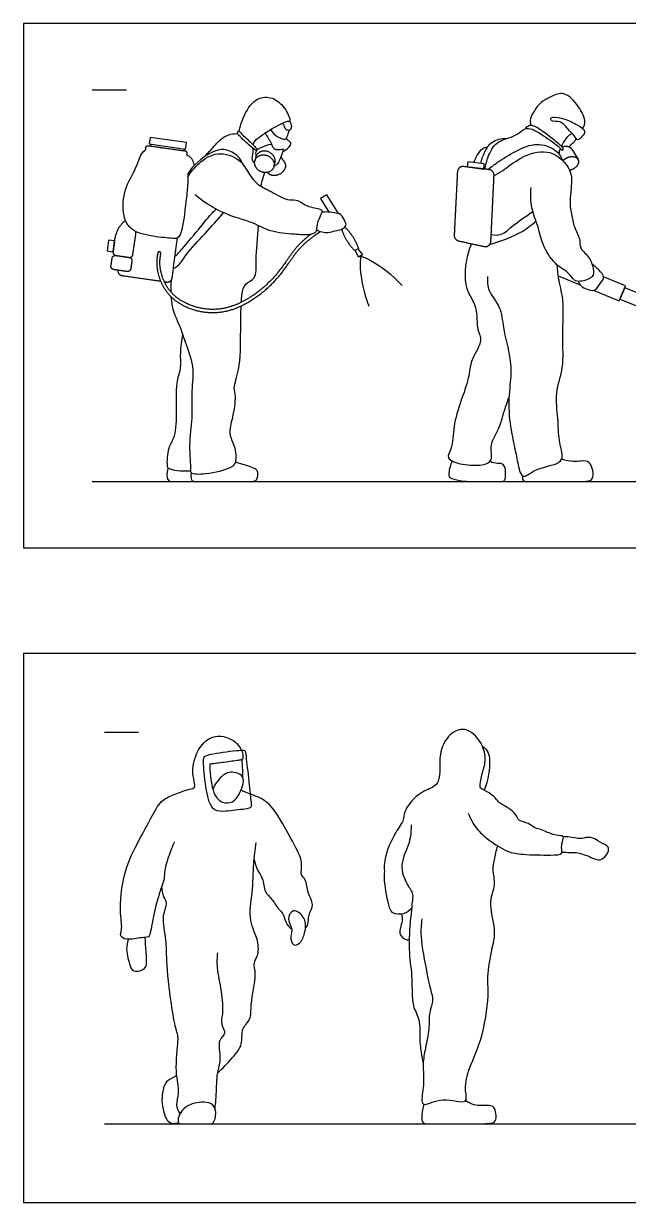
# Model space of a CAD drawing. Header units: millimetres. Extents: x 111.1 to 120.2, y 0.8 to 11.
# Drawn here: x 111.08 to 113.79, y 5.75 to 11.02 of the extents above; entities that cross this region are included whole.
import ezdxf

# ---------------------------------------------------------------- set-up
doc = ezdxf.new("R2010")
doc.units = ezdxf.units.MM
for name, color, linetype, true_color in [('AG-DETAIL-DIAGRAM', 7, 'Continuous', 0xccff66), ('AG-DIAGRAM', 7, 'Continuous', 0xfecc66), ('AG-GUIDE', 7, 'Continuous', 0xcccccc), ('AG-PEOPLE', 7, 'Continuous', 0x66ccff), ('X-VPRT', 6, 'Continuous', 0xff00ff)]:
    doc.layers.add(name, color=color, linetype=linetype, true_color=true_color)

msp = doc.modelspace()

# ---------------------------------------------------------------- linework, layer by layer
at = {"layer": 'AG-DETAIL-DIAGRAM'}
for points in [[(112.5914, 9.9823), (112.5897, 9.9639), (112.5852, 9.9268), (112.6054, 9.8111), (112.6284, 9.7582)], [(112.5914, 9.9823), (112.6087, 9.9758), (112.6439, 9.9635), (112.7392, 9.8947), (112.7766, 9.8509)]]:
    msp.add_open_spline(points, degree=3, knots=[0, 0, 0, 0, 0.430238, 1.18922, 1.18922, 1.18922, 1.18922], dxfattribs=at)
at = {"layer": 'AG-DIAGRAM'}
for points in [[(111.3908, 8.9731), (119.9392, 8.9731)], [(111.4452, 6.0989), (116.5977, 6.0989)]]:
    msp.add_lwpolyline(points, dxfattribs=at)
at = {"layer": 'AG-GUIDE'}
for points in [[(111.3908, 10.7257), (111.5432, 10.7257)], [(111.4452, 7.8515), (111.5976, 7.8515)]]:
    msp.add_lwpolyline(points, dxfattribs=at)
at = {"layer": 'AG-PEOPLE'}
for points in [[(111.6451, 10.4834), (111.8079, 10.461), (111.812, 10.4908), (111.6493, 10.5132)], [(113.0688, 10.3805), (113.1422, 10.3715), (113.1449, 10.3941), (113.0715, 10.4031)], [(111.4838, 10.001), (111.4909, 10.0496), (111.4641, 10.0535), (111.457, 10.0049)], [(112.5676, 10.0077), (112.5789, 10.0148), (112.6003, 9.9879), (112.5825, 9.9768)]]:
    msp.add_lwpolyline(points, close=True, dxfattribs=at)
for points in [[(111.6515, 10.4825), (111.6502, 10.4727)], [(111.8015, 10.4619), (111.8002, 10.452)], [(113.5362, 10.4603), (113.5645, 10.4143)], [(112.4921, 10.1722), (112.4396, 10.2563), (112.4116, 10.2388), (112.4493, 10.1785)], [(112.5652, 10.0062), (112.5813, 10.0163)], [(113.4754, 9.8929), (113.5738, 9.8526)], [(113.6324, 9.8287), (113.7487, 9.7811), (113.7762, 9.8484), (113.6786, 9.8884)], [(113.851, 9.8086), (113.773, 9.8405), (113.7519, 9.789), (113.83, 9.7571)]]:
    msp.add_lwpolyline(points, dxfattribs=at)
for points, knots in [([(113.5826, 10.554), (113.5834, 10.5546), (113.5932, 10.5625), (113.6002, 10.5913), (113.5632, 10.6636), (113.4981, 10.7236), (113.4374, 10.691), (113.3939, 10.6731), (113.3439, 10.598), (113.3506, 10.5765), (113.3525, 10.5665)], [1.420722, 1.420722, 1.420722, 1.420722, 1.449158, 1.779565, 2.294861, 2.807863, 3.243309, 3.650821, 4.170854, 4.486352, 4.486352, 4.486352, 4.486352]), ([(112.0484, 10.5416), (112.0515, 10.5581), (112.0596, 10.5896), (112.1057, 10.6841), (112.181, 10.6997), (112.2402, 10.6665), (112.2759, 10.6025), (112.2752, 10.5882), (112.2754, 10.5817)], [0, 0, 0, 0, 0.40949, 0.981977, 1.455929, 1.924423, 2.40274, 2.658782, 2.658782, 2.658782, 2.658782]), ([(113.4454, 10.5878), (113.4518, 10.5827), (113.4895, 10.591), (113.5168, 10.5488), (113.5482, 10.5218), (113.5617, 10.4948), (113.5821, 10.5175), (113.6037, 10.5439), (113.5586, 10.5692), (113.5108, 10.598), (113.4529, 10.6054), (113.4417, 10.6014), (113.4417, 10.5907), (113.4454, 10.5878)], [0, 0, 0, 0, 0.353237, 0.748434, 1.129058, 1.39348, 1.672631, 1.970923, 2.33533, 2.790916, 3.215707, 3.388323, 3.586963, 3.586963, 3.586963, 3.586963]), ([(112.1115, 10.4786), (112.1121, 10.482), (112.1162, 10.4977), (112.1416, 10.5184), (112.1647, 10.5327), (112.1895, 10.5487), (112.2208, 10.5663), (112.2707, 10.5923), (112.2796, 10.5748), (112.2837, 10.5566), (112.2738, 10.5423), (112.2548, 10.5459), (112.2521, 10.5628), (112.2444, 10.5733), (112.2415, 10.5767)], [0.861831, 0.861831, 0.861831, 0.861831, 0.956951, 1.322429, 1.627167, 1.93088, 2.296356, 2.702977, 2.915991, 3.163291, 3.382815, 3.602733, 3.863566, 3.996431, 3.996431, 3.996431, 3.996431]), ([(113.1488, 10.375), (113.1507, 10.3896), (113.1574, 10.418), (113.1883, 10.4902), (113.2545, 10.5107), (113.2918, 10.5238), (113.3252, 10.5561), (113.362, 10.5512), (113.4082, 10.522), (113.4807, 10.4724), (113.4887, 10.4571), (113.4952, 10.4556), (113.5004, 10.4606), (113.4881, 10.4758), (113.4744, 10.4879), (113.3984, 10.547), (113.3697, 10.5639), (113.3469, 10.5693), (113.3319, 10.5576), (113.327, 10.5507)], [0, 0, 0, 0, 0.381003, 0.873002, 1.336623, 1.701037, 2.074026, 2.396732, 2.834821, 3.37098, 3.591941, 3.719356, 3.843694, 4.070928, 4.335446, 4.893411, 5.236212, 5.49243, 5.781767, 5.781767, 5.781767, 5.781767]), ([(111.8895, 10.4242), (111.9031, 10.4388), (111.9318, 10.4659), (111.9765, 10.5217), (112.0205, 10.53), (112.0414, 10.5309)], [0, 0, 0, 0, 0.44693, 0.925318, 1.382347, 1.382347, 1.382347, 1.382347]), ([(112.1251, 10.4521), (112.114, 10.4606), (112.0955, 10.4759), (112.0411, 10.5239), (112.0406, 10.5354), (112.0471, 10.546), (112.0553, 10.5292), (112.0985, 10.4944), (112.1187, 10.4708), (112.1296, 10.4583)], [0, 0, 0, 0, 0.373501, 0.851316, 1.033783, 1.193284, 1.39707, 1.828928, 2.236117, 2.236117, 2.236117, 2.236117]), ([(112.165, 10.5329), (112.1723, 10.5171), (112.1921, 10.4903), (112.2039, 10.4503), (112.2484, 10.4639), (112.2434, 10.4519), (112.2274, 10.3967), (112.2113, 10.3883), (112.2037, 10.3831)], [0, 0, 0, 0, 0.417161, 0.759505, 1.092053, 1.235643, 1.668285, 1.97077, 1.97077, 1.97077, 1.97077]), ([(112.1884, 10.5477), (112.1969, 10.5348), (112.2194, 10.5138), (112.2452, 10.5051), (112.2602, 10.5037), (112.2675, 10.5302), (112.271, 10.5397), (112.2724, 10.5452)], [0, 0, 0, 0, 0.392575, 0.6907, 0.88548, 1.168352, 1.40583, 1.40583, 1.40583, 1.40583]), ([(112.2433, 10.4502), (112.2483, 10.452), (112.257, 10.4549), (112.2878, 10.4854), (112.2692, 10.4966), (112.2628, 10.5044), (112.2585, 10.5077)], [0, 0, 0, 0, 0.229972, 0.572764, 0.796383, 1.02822, 1.02822, 1.02822, 1.02822]), ([(113.1295, 10.396), (113.1325, 10.413), (113.1444, 10.4455), (113.1732, 10.4983), (113.2223, 10.509), (113.2451, 10.5079)], [0, 0, 0, 0, 0.41179, 0.84229, 1.31582, 1.31582, 1.31582, 1.31582]), ([(113.49, 10.473), (113.4935, 10.4801), (113.506, 10.5027), (113.5223, 10.5222), (113.5366, 10.5313)], [0.4228791, 0.4228791, 0.4228791, 0.4228791, 0.6235881, 1.0141833, 1.0141833, 1.0141833, 1.0141833]), ([(113.5259, 10.469), (113.527, 10.4726), (113.529, 10.4809), (113.5478, 10.4915), (113.5538, 10.5025), (113.5563, 10.5068)], [0, 0, 0, 0, 0.1935794, 0.4658618, 0.6518279, 0.6518279, 0.6518279, 0.6518279]), ([(111.8183, 10.3497), (111.8186, 10.2946), (111.8089, 10.2211), (111.7904, 10.057), (111.7467, 10.0617), (111.6635, 10.0679), (111.5636, 10.091), (111.5236, 10.1621), (111.5315, 10.2889), (111.5873, 10.3667), (111.6086, 10.4453), (111.6271, 10.4554), (111.6277, 10.4557)], [0, 0, 0, 0, 0.656244, 1.349003, 1.661389, 2.192908, 2.768144, 3.261554, 3.891488, 4.478876, 5.023046, 5.04066, 5.04066, 5.04066, 5.04066]), ([(112.0663, 10.3905), (112.0605, 10.4045), (112.0447, 10.4317), (111.9845, 10.4664), (111.9113, 10.4467), (111.8408, 10.3882), (111.8183, 10.3497)], [0, 0, 0, 0, 0.389198, 0.844616, 1.332464, 2.0005, 2.0005, 2.0005, 2.0005]), ([(112.1172, 10.3975), (112.113, 10.4016), (112.1024, 10.4115), (112.1104, 10.44), (112.1104, 10.4586), (112.1105, 10.4637)], [0, 0, 0, 0, 0.2424302, 0.5898334, 0.7256211, 0.7256211, 0.7256211, 0.7256211]), ([(112.1246, 10.4309), (112.1227, 10.438), (112.1219, 10.456), (112.1468, 10.4687), (112.1762, 10.4812), (112.1925, 10.4833)], [0, 0, 0, 0, 0.2711179, 0.5608137, 0.9654045, 0.9654045, 0.9654045, 0.9654045]), ([(113.0983, 10.3998), (113.1019, 10.4113), (113.1117, 10.4324), (113.1352, 10.4663), (113.1516, 10.4689), (113.159, 10.4698)], [0, 0, 0, 0, 0.3446874, 0.7019916, 0.9725447, 0.9725447, 0.9725447, 0.9725447]), ([(113.1609, 10.3692), (113.1783, 10.3829), (113.2031, 10.4013), (113.2877, 10.4555), (113.3758, 10.4923), (113.4658, 10.4636), (113.4872, 10.4276), (113.495, 10.41)], [0, 0, 0, 0, 0.384975, 0.954429, 1.517721, 2.045434, 2.481197, 2.481197, 2.481197, 2.481197]), ([(113.1884, 10.3421), (113.2016, 10.3495), (113.2303, 10.364), (113.3052, 10.4273), (113.4271, 10.4652), (113.5092, 10.4042), (113.5444, 10.3354), (113.5224, 10.2304), (113.5361, 10.1633), (113.5471, 10.1056), (113.5771, 10.0545), (113.5674, 10.0168), (113.6159, 9.9814), (113.6336, 9.9281), (113.6362, 9.8823), (113.5737, 9.8663), (113.5459, 9.871), (113.5197, 9.9131), (113.4563, 9.9441), (113.4024, 10.0343), (113.387, 10.1158), (113.3514, 10.197), (113.3514, 10.2588), (113.3544, 10.289)], [0, 0, 0, 0, 0.386462, 0.951695, 1.58157, 2.12818, 2.618882, 3.200904, 3.676185, 4.115088, 4.54518, 4.874264, 5.294678, 5.727648, 6.078634, 6.506323, 6.801343, 7.181206, 7.660989, 8.237463, 8.763031, 9.29587, 9.842128, 9.842128, 9.842128, 9.842128]), ([(113.4792, 10.4379), (113.48, 10.4439), (113.4808, 10.4504), (113.4844, 10.4601), (113.4854, 10.4626)], [0, 0, 0, 0, 0.2430488, 0.3214696, 0.3214696, 0.3214696, 0.3214696]), ([(111.8143, 10.434), (111.8172, 10.4328), (111.838, 10.4229), (111.8415, 10.4028), (111.8468, 10.3871)], [6.0955705, 6.0955705, 6.0955705, 6.0955705, 6.1554603, 6.5616248, 6.5616248, 6.5616248, 6.5616248]), ([(111.8182, 10.3351), (111.8328, 10.3598), (111.8651, 10.3995), (111.949, 10.4558), (112.0562, 10.418), (112.0865, 10.3534), (112.1334, 10.2956), (112.1906, 10.2739), (112.2618, 10.2272), (112.3047, 10.2409), (112.3541, 10.1974), (112.4216, 10.1953), (112.4166, 10.1683), (112.3911, 10.1258), (112.3979, 10.0868), (112.3593, 10.0747), (112.2939, 10.0792), (112.1858, 10.0879), (112.1089, 10.136), (111.9773, 10.1661), (111.8751, 10.235), (111.8586, 10.2496), (111.8509, 10.2563)], [0, 0, 0, 0, 0.502881, 1.062839, 1.639761, 2.123417, 2.605595, 3.065903, 3.583034, 3.943633, 4.404487, 4.843032, 5.08573, 5.495866, 5.831302, 6.151923, 6.625673, 7.220786, 7.768461, 8.448455, 9.07681, 9.396555, 9.396555, 9.396555, 9.396555]), ([(112.1459, 10.294), (112.1491, 10.3085), (112.1566, 10.3373), (112.1603, 10.3495), (112.1622, 10.3556)], [0, 0, 0, 0, 0.3850676, 0.638187, 0.638187, 0.638187, 0.638187]), ([(111.7606, 9.9795), (111.7722, 9.9915), (111.7961, 10.0156), (111.876, 10.1138), (111.9294, 10.179), (111.9409, 10.1875), (111.9457, 10.1914)], [0, 0, 0, 0, 0.408816, 1.066601, 1.592697, 1.840742, 1.840742, 1.840742, 1.840742]), ([(113.1757, 10.0779), (113.1905, 10.0753), (113.2253, 10.0727), (113.2739, 10.1225), (113.3323, 10.1605), (113.3616, 10.1814)], [0, 0, 0, 0, 0.384491, 0.848862, 1.444669, 1.444669, 1.444669, 1.444669]), ([(111.7539, 9.9272), (111.7616, 9.9309), (111.7797, 9.9388), (111.812, 9.9954), (111.8982, 10.0846), (111.9507, 10.1448), (111.9785, 10.1753)], [0, 0, 0, 0, 0.291949, 0.74292, 1.389526, 2.031597, 2.031597, 2.031597, 2.031597]), ([(112.394, 10.0996), (112.4094, 10.0914), (112.4451, 10.0824), (112.4772, 10.097), (112.5046, 10.0979), (112.5307, 10.118), (112.5209, 10.1379), (112.5066, 10.1713), (112.474, 10.1756), (112.437, 10.1804), (112.424, 10.1784), (112.4176, 10.1774)], [0, 0, 0, 0, 0.418499, 0.75405, 1.057104, 1.35746, 1.609482, 1.944527, 2.267196, 2.618389, 2.872096, 2.872096, 2.872096, 2.872096]), ([(113.1695, 10.0347), (113.1936, 10.0413), (113.241, 10.0573), (113.3156, 10.0891), (113.3569, 10.121), (113.376, 10.1385)], [0, 0, 0, 0, 0.496007, 1.009929, 1.514728, 1.514728, 1.514728, 1.514728]), ([(112.0576, 9.7752), (112.0583, 9.7876), (112.0614, 9.8239), (112.0711, 9.8602), (112.1283, 9.8802), (112.1194, 9.9695), (112.1324, 10.0666), (112.1339, 10.1184)], [10.815666, 10.815666, 10.815666, 10.815666, 11.002351, 11.413399, 11.80699, 12.318008, 13.037996, 13.037996, 13.037996, 13.037996]), ([(113.0867, 10.0372), (113.075, 10.0091), (113.059, 9.9511), (113.0549, 9.8313), (113.1178, 9.7567), (113.1079, 9.6516), (113.1428, 9.6039), (113.0815, 9.5196), (113.0777, 9.4343), (113.0385, 9.3311), (113.004, 9.2228), (113.0048, 9.1223), (112.9678, 9.0733), (113.0521, 9.0451), (113.1315, 9.0437), (113.1882, 9.0635), (113.1641, 9.1412), (113.2138, 9.2072), (113.2267, 9.2704), (113.2464, 9.3251), (113.2554, 9.3525)], [0, 0, 0, 0, 0.547436, 1.156087, 1.712628, 2.2789, 2.685785, 3.232262, 3.76751, 4.363893, 4.984343, 5.557087, 5.927955, 6.403856, 6.940057, 7.324079, 7.791804, 8.299775, 8.761719, 9.294964, 9.294964, 9.294964, 9.294964]), ([(113.1595, 9.8898), (113.1584, 9.869), (113.1573, 9.8237), (113.2235, 9.7534), (113.2256, 9.6613), (113.2652, 9.5237), (113.2639, 9.4317), (113.2488, 9.3149), (113.265, 9.1916), (113.2872, 9.0943), (113.2931, 9.0617), (113.3119, 8.9723), (113.3691, 9.0359), (113.4845, 9.0482), (113.4977, 9.0917), (113.476, 9.1597), (113.4764, 9.2562), (113.4588, 9.3711), (113.504, 9.4847), (113.491, 9.6223), (113.5044, 9.784), (113.4744, 9.88), (113.4724, 9.9224), (113.471, 9.9425)], [0, 0, 0, 0, 0.453556, 0.990261, 1.540999, 2.219989, 2.773272, 3.386964, 4.040729, 4.595197, 4.954399, 5.410392, 5.851008, 6.460677, 6.795423, 7.266981, 7.835771, 8.447987, 9.06798, 9.743838, 10.476264, 11.042688, 11.487174, 11.487174, 11.487174, 11.487174]), ([(113.5651, 9.8689), (113.5682, 9.8615), (113.5727, 9.8458), (113.6425, 9.8147), (113.6603, 9.8604), (113.6887, 9.8858), (113.6562, 9.9221), (113.6383, 9.9377), (113.6272, 9.9443)], [0, 0, 0, 0, 0.279893, 0.728142, 1.09148, 1.413543, 1.774761, 2.130984, 2.130984, 2.130984, 2.130984]), ([(111.7438, 9.8734), (111.743, 9.8645), (111.7423, 9.8537), (111.7417, 9.8316), (111.7418, 9.8223)], [0, 0, 0, 0, 0.2995679, 0.4778425, 0.4778425, 0.4778425, 0.4778425]), ([(111.7426, 9.8008), (111.7434, 9.7869), (111.7495, 9.7351), (111.7876, 9.6601), (111.8041, 9.5992), (111.8497, 9.486), (111.8319, 9.3785), (111.8405, 9.2539), (111.8202, 9.1423), (111.8324, 9.0304), (111.8277, 9.0071), (111.9039, 9.0036), (112.0122, 9.0316), (112.0382, 9.06), (112.0316, 9.1332), (111.9984, 9.1874), (112.0211, 9.2585), (112.0363, 9.3529), (112.0196, 9.3931), (112.0544, 9.4802), (112.0545, 9.625), (112.0553, 9.7263), (112.0567, 9.759)], [0.607761, 0.607761, 0.607761, 0.607761, 0.844611, 1.433219, 1.897876, 2.518464, 3.12426, 3.760557, 4.398805, 4.99635, 5.217453, 5.685772, 6.306597, 6.638763, 7.112726, 7.564442, 8.057765, 8.615611, 8.979554, 9.50892, 10.274892, 10.73681, 10.73681, 10.73681, 10.73681]), ([(111.7943, 9.634), (111.7897, 9.6052), (111.7817, 9.5485), (111.7886, 9.475), (111.7611, 9.4129), (111.77, 9.2769), (111.7604, 9.1661), (111.7281, 9.1279), (111.7229, 9.045), (111.7305, 9.0303), (111.7741, 9.0209), (111.8106, 9.0195), (111.8302, 9.0217)], [0, 0, 0, 0, 0.539344, 1.023435, 1.488576, 2.167436, 2.766285, 3.179383, 3.685176, 3.899943, 4.265634, 4.708861, 4.708861, 4.708861, 4.708861]), ([(113.0733, 7.4893), (113.0818, 7.4656), (113.1063, 7.4189), (113.164, 7.3675), (113.2489, 7.314), (113.3173, 7.3031), (113.4349, 7.3009), (113.4971, 7.3033), (113.4891, 7.3299), (113.4921, 7.3592), (113.5032, 7.3882), (113.4834, 7.3865), (113.4398, 7.3964), (113.3934, 7.4193), (113.366, 7.4225), (113.3437, 7.4465), (113.298, 7.4527), (113.2918, 7.4756), (113.2632, 7.5097), (113.2158, 7.5291), (113.2003, 7.5511), (113.1693, 7.581), (113.1266, 7.5996), (113.1252, 7.6096), (113.1316, 7.6638), (113.1567, 7.7214), (113.1367, 7.8099), (113.0613, 7.8789), (112.9848, 7.8458), (112.9431, 7.764), (112.9468, 7.6934), (112.943, 7.6303), (112.9153, 7.6017), (112.8447, 7.5806), (112.7823, 7.4979), (112.7874, 7.4567), (112.7439, 7.4026), (112.6932, 7.29), (112.6993, 7.227), (112.6934, 7.1896), (112.7162, 7.0652), (112.7327, 7.04), (112.7871, 7.0338), (112.8107, 7.0543), (112.8201, 7.0657)], [0, 0, 0, 0, 0.498109, 1.005562, 1.567101, 2.051068, 2.685797, 3.089485, 3.336112, 3.663938, 3.945798, 4.147138, 4.537207, 4.95356, 5.244443, 5.566045, 5.935803, 6.195769, 6.573597, 6.979323, 7.270857, 7.654326, 8.031199, 8.192542, 8.598562, 9.061417, 9.594061, 10.137026, 10.614608, 11.149324, 11.637603, 12.078288, 12.416277, 12.906654, 13.472334, 13.820306, 14.285683, 14.927192, 15.364497, 15.729681, 16.364249, 16.672208, 17.065029, 17.447046, 17.447046, 17.447046, 17.447046]), ([(111.7579, 7.3606), (111.7506, 7.3441), (111.738, 7.3125), (111.7103, 7.2328), (111.7166, 7.1958), (111.6826, 7.1155), (111.6595, 7.0049), (111.6529, 6.9645), (111.6456, 6.9301), (111.6098, 6.9352), (111.5472, 6.918), (111.511, 6.939), (111.5272, 6.971), (111.5115, 7.0465), (111.527, 7.2279), (111.5993, 7.3677), (111.6522, 7.463), (111.6946, 7.5471), (111.7524, 7.57), (111.8124, 7.5955), (111.8498, 7.5989), (111.8501, 7.6249), (111.8349, 7.6699), (111.8518, 7.7572), (111.8985, 7.822), (111.9679, 7.8429), (112.0375, 7.8088), (112.0528, 7.7818), (112.0571, 7.771)], [0, 0, 0, 0, 0.422455, 0.935471, 1.281183, 1.81048, 2.42626, 2.799144, 3.095516, 3.412148, 3.880499, 4.20123, 4.496705, 4.987851, 5.762233, 6.487176, 7.088913, 7.626091, 8.070584, 8.538696, 8.859804, 9.108903, 9.499954, 10.036569, 10.539936, 11.006863, 11.508062, 11.80277, 11.80277, 11.80277, 11.80277]), ([(111.891, 7.7404), (111.886, 7.7288), (111.8942, 7.6372), (111.9076, 7.5448), (111.936, 7.497), (111.9892, 7.4965), (112.0695, 7.5066), (112.1044, 7.513), (112.1011, 7.534), (112.0941, 7.6175), (112.0797, 7.7256), (112.0769, 7.7663), (112.0692, 7.7716), (112.0442, 7.7709), (111.9329, 7.7577), (111.9021, 7.7465), (111.8929, 7.7448), (111.891, 7.7404)], [0, 0, 0, 0, 0.467393, 1.13269, 1.523573, 1.92243, 2.453935, 2.763382, 2.998667, 3.528752, 4.149504, 4.489107, 4.630147, 4.90464, 5.519898, 5.863987, 6.043648, 6.043648, 6.043648, 6.043648]), ([(111.9169, 7.7104), (111.9384, 7.7126), (111.9782, 7.717), (112.0422, 7.7267), (112.0605, 7.7292), (112.0677, 7.7358), (112.0664, 7.7601), (112.0603, 7.7674), (112.0571, 7.771)], [0, 0, 0, 0, 0.460399, 0.918126, 1.151919, 1.312102, 1.583256, 1.801451, 1.801451, 1.801451, 1.801451]), ([(113.136, 7.7894), (113.1596, 7.7722), (113.1767, 7.7329), (113.162, 7.637), (113.1446, 7.5916)], [0, 0, 0, 0, 0.489055, 1.06507, 1.06507, 1.06507, 1.06507]), ([(111.9169, 7.7104), (111.9165, 7.6915), (111.9185, 7.6558), (111.9341, 7.5562), (111.9859, 7.5306), (112.0339, 7.5398), (112.0715, 7.6194), (112.0644, 7.6643), (112, 7.6811), (111.9493, 7.6368), (111.9318, 7.6025), (111.9303, 7.5964)], [0, 0, 0, 0, 0.431629, 0.98959, 1.393109, 1.766053, 2.286619, 2.64357, 3.064247, 3.497236, 3.976172, 3.976172, 3.976172, 3.976172]), ([(112.064, 7.6491), (112.0642, 7.6565), (112.065, 7.6699), (112.0616, 7.7171), (112.061, 7.7258), (112.0606, 7.7304)], [0, 0, 0, 0, 0.2692706, 0.6552052, 0.8684441, 0.8684441, 0.8684441, 0.8684441]), ([(112.3449, 6.9754), (112.3493, 6.9804), (112.3601, 6.9913), (112.3552, 7.0349), (112.3872, 7.0811), (112.3512, 7.1312), (112.351, 7.1929), (112.3192, 7.2101), (112.3355, 7.274), (112.2944, 7.3459), (112.2147, 7.4984), (112.1577, 7.5551), (112.0792, 7.5807), (112.0639, 7.5883), (112.0562, 7.5916)], [0, 0, 0, 0, 0.255379, 0.621428, 1.026755, 1.457675, 1.893097, 2.197427, 2.618038, 3.145914, 3.89524, 4.421409, 4.920026, 5.207542, 5.207542, 5.207542, 5.207542]), ([(112.818, 7.4375), (112.8168, 7.4109), (112.8158, 7.3567), (112.7607, 7.2605), (112.7961, 7.1709), (112.8297, 7.1295), (112.8205, 7.0899), (112.821, 7.0642), (112.8106, 6.993), (112.8052, 6.8617), (112.8252, 6.7531), (112.8174, 6.626), (112.8596, 6.5706), (112.855, 6.4799), (112.8585, 6.4466), (112.8658, 6.3917), (112.8716, 6.3655)], [0, 0, 0, 0, 0.512107, 1.098957, 1.642416, 2.051882, 2.392601, 2.678528, 3.153513, 3.813126, 4.432622, 5.058827, 5.533294, 6.055481, 6.402999, 6.917038, 6.917038, 6.917038, 6.917038]), ([(111.9505, 6.3276), (111.9752, 6.3472), (112.0164, 6.3932), (112.0676, 6.4516), (112.0539, 6.5253), (112.1046, 6.5664), (112.0959, 6.6353), (112.1297, 6.7654), (112.1091, 6.8198), (112.1343, 6.8496), (112.1368, 6.9237), (112.0862, 7.0082), (112.1102, 7.1352), (112.1108, 7.2611), (112.1194, 7.3264), (112.1235, 7.3586)], [0, 0, 0, 0, 0.556771, 1.048593, 1.514136, 1.936416, 2.405445, 3.070498, 3.483967, 3.811985, 4.284293, 4.843761, 5.487242, 6.133247, 6.69837, 6.69837, 6.69837, 6.69837]), ([(112.8649, 7.0171), (112.8624, 6.9907), (112.8567, 6.9378), (112.8864, 6.7761), (112.908, 6.6812), (112.9178, 6.6507), (112.8951, 6.5955), (112.9008, 6.5237), (112.8806, 6.4382), (112.8675, 6.3653), (112.8784, 6.2768), (112.8595, 6.1979), (112.8807, 6.1778), (112.957, 6.2244), (113.0761, 6.18), (113.0555, 6.2529), (113.0705, 6.342), (113.1366, 6.4696), (113.168, 6.6729), (113.1552, 6.7657), (113.1843, 6.9016), (113.1978, 6.9676), (113.1604, 7.0961), (113.1994, 7.1642), (113.18, 7.2357), (113.1905, 7.28), (113.1987, 7.3224), (113.2048, 7.3428)], [0, 0, 0, 0, 0.510289, 1.250063, 1.812228, 2.118787, 2.541227, 3.033205, 3.566791, 4.059098, 4.611429, 5.110081, 5.341964, 5.867442, 6.436814, 6.820685, 7.3647, 8.062787, 8.873348, 9.445046, 10.097562, 10.583814, 11.222328, 11.721154, 12.190982, 12.578099, 13.036318, 13.036318, 13.036318, 13.036318]), ([(113.4923, 7.3145), (113.5036, 7.3144), (113.5271, 7.3133), (113.5571, 7.3151), (113.6151, 7.2967), (113.6666, 7.2686), (113.7004, 7.3116), (113.7039, 7.3412), (113.6613, 7.3586), (113.6223, 7.3871), (113.5803, 7.3746), (113.5582, 7.3763), (113.518, 7.3844), (113.5054, 7.3829), (113.4989, 7.3823)], [0, 0, 0, 0, 0.334169, 0.647376, 1.09641, 1.511427, 1.895583, 2.176165, 2.543607, 2.943456, 3.301205, 3.579365, 3.938274, 4.190986, 4.190986, 4.190986, 4.190986]), ([(112.1147, 7.2815), (112.1185, 7.2655), (112.1277, 7.2327), (112.1573, 7.2), (112.158, 7.1342), (112.1971, 7.1069), (112.2202, 7.0607), (112.2473, 7.0415), (112.2542, 6.9973), (112.2735, 6.9784), (112.2836, 6.9698)], [0, 0, 0, 0, 0.402269, 0.779223, 1.221926, 1.608866, 2.012881, 2.335538, 2.703497, 3.064006, 3.064006, 3.064006, 3.064006]), ([(111.7839, 6.1459), (111.7765, 6.1572), (111.7627, 6.1863), (111.7858, 6.2419), (111.7583, 6.3306), (111.7756, 6.4682), (111.7747, 6.4953), (111.7613, 6.5312), (111.7426, 6.6402), (111.7207, 6.8307), (111.7251, 6.917), (111.6988, 7.027), (111.7312, 7.0869), (111.7081, 7.114), (111.7034, 7.1454), (111.7017, 7.161)], [0.06661, 0.06661, 0.06661, 0.06661, 0.395998, 0.823687, 1.387301, 2.054507, 2.343821, 2.669987, 3.276826, 4.073998, 4.622474, 5.218009, 5.659666, 5.97377, 6.366391, 6.366391, 6.366391, 6.366391]), ([(112.2836, 6.9698), (112.2817, 6.9825), (112.2595, 7.0119), (112.2872, 7.0695), (112.3512, 7.0202), (112.3439, 6.9525), (112.3234, 6.905), (112.2863, 6.8919), (112.2746, 6.9406), (112.2851, 6.9593), (112.2836, 6.9698)], [0, 0, 0, 0, 0.39238, 0.76642, 1.201547, 1.668976, 2.077221, 2.371205, 2.729192, 3.053304, 3.053304, 3.053304, 3.053304]), ([(112.7742, 7.0384), (112.7761, 7.0272), (112.7827, 7.005), (112.7537, 6.9483), (112.7946, 6.921), (112.8042, 6.9231), (112.8087, 6.9237)], [0, 0, 0, 0, 0.333918, 0.759883, 1.11255, 1.323747, 1.323747, 1.323747, 1.323747]), ([(111.5525, 6.925), (111.5476, 6.91), (111.5388, 6.88), (111.5584, 6.8064), (111.5727, 6.7784), (111.6124, 6.7838), (111.639, 6.8027), (111.6295, 6.8741), (111.6295, 6.9121), (111.6279, 6.9327)], [0, 0, 0, 0, 0.393267, 0.887522, 1.187278, 1.521636, 1.825131, 2.29081, 2.74105, 2.74105, 2.74105, 2.74105]), ([(111.9508, 6.8645), (111.9489, 6.8419), (111.9457, 6.7952), (111.97, 6.6934), (111.9777, 6.5934), (111.9621, 6.5461), (111.9947, 6.5019), (111.9471, 6.4744), (111.9694, 6.3895), (111.9491, 6.3363), (111.9454, 6.2701), (111.9425, 6.1948), (111.9387, 6.1718), (111.9384, 6.1698)], [0, 0, 0, 0, 0.472089, 1.062527, 1.636033, 2.029958, 2.399017, 2.759858, 3.270002, 3.700875, 4.174272, 4.724473, 4.780553, 4.780553, 4.780553, 4.780553])]:
    msp.add_open_spline(points, degree=3, knots=knots, dxfattribs=at)
for points, weights, degree, knots in [([(111.8143, 10.434), (111.8148, 10.438), (111.8154, 10.442), (111.8164, 10.4498), (111.8086, 10.4509), (111.7234, 10.4626), (111.6382, 10.4744), (111.6304, 10.4754), (111.6293, 10.4676), (111.6285, 10.4616), (111.6277, 10.4557)], [1, 1, 1, 0.707106781187, 1, 1, 1, 0.707106781187, 1, 1, 1], 2, [0.6045497, 0.6045497, 0.6045497, 0.6313855, 0.6313855, 0.6728152, 0.6728152, 1.1738541, 1.1738541, 1.2152838, 1.2152838, 1.2553193, 1.2553193, 1.2553193]), ([(112.2037, 10.3831), (112.2058, 10.3913), (112.2079, 10.3994), (112.2092, 10.4046), (112.2089, 10.41), (112.2067, 10.4496), (112.163, 10.4519), (112.1286, 10.4536), (112.1223, 10.4237), (112.1203, 10.416), (112.1183, 10.4082)], [1, 1, 1, 1.03736586377, 1.09652913826, 0.775363189435, 1.09652913826, 0.82688133761, 1.01002086801, 1.01002086801, 1.01002086801], 2, [-0.0759719, -0.0759719, -0.0759719, 0, 0, 0.0372202, 0.0372202, 0.2392686, 0.2392686, 0.4089064, 0.4089064, 0.4758331, 0.4758331, 0.4758331]), ([(113.5362, 10.4603), (113.5275, 10.4746), (113.5036, 10.4717), (113.4983, 10.471), (113.4931, 10.4694)], [0.871879948568, 0.801747384403, 1, 0.94829491333, 0.914845052905], 2, [0.764613, 0.764613, 0.764613, 0.8618395, 0.8618395, 0.8871966, 0.8871966, 0.8871966]), ([(112.2046, 10.393), (112.2023, 10.4326), (112.1586, 10.4348), (112.115, 10.4371), (112.1172, 10.3975), (112.1195, 10.3578), (112.1631, 10.3556), (112.2068, 10.3534), (112.2046, 10.393)], [1, 0.707106781187, 1, 0.707106781187, 1, 0.707106781187, 1, 0.707106781187, 1], 2, [0, 0, 0, 0.2020484, 0.2020484, 0.4040968, 0.4040968, 0.6061452, 0.6061452, 0.8081936, 0.8081936, 0.8081936]), ([(112.2348, 10.4249), (112.2428, 10.4129), (112.2509, 10.4008), (112.2563, 10.3928), (112.255, 10.3823), (112.2504, 10.3466), (112.2092, 10.3421), (112.1848, 10.3394), (112.1754, 10.3566)], [1, 1, 1, 1.03265067437, 1.1581162589, 0.81891186007, 1.1581162589, 0.930233713645, 1.00854091481], 2, [0, 0, 0, 0.0966152, 0.0966152, 0.1813068, 0.1813068, 0.4102761, 0.4102761, 0.564101, 0.564101, 0.564101]), ([(113.526, 10.3665), (113.5626, 10.3735), (113.567, 10.4006), (113.5719, 10.4304), (113.5319, 10.4256), (113.5107, 10.423), (113.4966, 10.4084)], [0.96332022108, 0.726766245543, 1, 0.707106781187, 1, 0.819820082325, 0.861323704234], 2, [0.0096413, 0.0096413, 0.0096413, 0.1436399, 0.1436399, 0.2872798, 0.2872798, 0.3756432, 0.3756432, 0.3756432]), ([(113.03, 10.0497), (113.009, 10.0544), (113.0101, 10.0759), (113.0172, 10.2171), (113.0243, 10.3584), (113.0248, 10.3695), (113.0333, 10.3766), (113.0418, 10.3838), (113.0528, 10.3824), (113.1094, 10.3755), (113.166, 10.3686), (113.1895, 10.3657), (113.1884, 10.3421), (113.1813, 10.1952), (113.1743, 10.0484), (113.1737, 10.0366), (113.1643, 10.0294), (113.1549, 10.0222), (113.1433, 10.0247), (113.0867, 10.0372), (113.03, 10.0497)], [1, 0.763644978956, 1, 1, 1, 0.916924882037, 1, 0.916924882037, 1, 1, 1, 0.732611474639, 1, 1, 1, 0.906847234878, 1, 0.906847234878, 1, 1, 1], 2, [0, 0, 0, 0.117451, 0.117451, 1.062663, 1.062663, 1.131356, 1.131356, 1.200049, 1.200049, 1.571662, 1.571662, 1.696942, 1.696942, 2.633878, 2.633878, 2.706682, 2.706682, 2.779485, 2.779485, 3.151506, 3.151506, 3.151506]), ([(111.4909, 10.0496), (111.4874, 10.0253), (111.4838, 10.001), (111.4818, 9.9869), (111.4959, 9.9848), (111.5259, 9.9804), (111.5558, 9.976), (111.57, 9.974), (111.5721, 9.9881), (111.5796, 10.0396), (111.5871, 10.0911)], [1, 1, 1, 0.707106781187, 1, 1, 1, 0.707106781187, 1, 1, 1], 2, [0.9363003, 0.9363003, 0.9363003, 1.0016666, 1.0016666, 1.0764265, 1.0764265, 1.2782048, 1.2782048, 1.3529647, 1.3529647, 1.4916436, 1.4916436, 1.4916436]), ([(112.3689, 10.0791), (112.3568, 10.0702), (112.3383, 10.0553), (112.3142, 10.032), (112.2886, 10.0021), (112.2584, 9.9583), (112.2153, 9.898), (112.1655, 9.8473), (112.1134, 9.8071), (112.0682, 9.7794), (112.0203, 9.7579), (111.9571, 9.7412), (111.88, 9.7433), (111.811, 9.7674), (111.767, 9.7965), (111.737, 9.8255), (111.713, 9.863), (111.6984, 9.9053), (111.6929, 9.9401), (111.6934, 9.9679), (111.6961, 9.9845), (111.6976, 9.9928), (111.6984, 9.9969), (111.6961, 10.0003), (111.692, 10.0011), (111.6879, 10.0019), (111.6845, 9.9995), (111.6837, 9.9954), (111.6821, 9.9867), (111.6793, 9.9689), (111.6788, 9.9392), (111.6845, 9.9018), (111.7002, 9.8566), (111.726, 9.8165), (111.758, 9.7854), (111.8046, 9.7544), (111.8774, 9.7289), (111.9585, 9.727), (112.0248, 9.7443), (112.0913, 9.774), (112.1621, 9.8236), (112.2259, 9.8886), (112.2697, 9.9495), (112.2997, 9.9932), (112.3246, 10.0224), (112.358, 10.0548), (112.3884, 10.0763), (112.4125, 10.092)], [1, 1, 1, 1, 1, 1, 1, 1, 1, 1, 1, 1, 1, 1, 1, 1, 1, 1, 1, 1, 1, 1, 0.804737854124, 0.804737854124, 1, 0.804737854124, 0.804737854124, 1, 1, 1, 1, 1, 1, 1, 1, 1, 1, 1, 1, 1, 1, 1, 1, 1, 1, 1, 1, 1], 3, [3.788993, 3.788993, 3.788993, 3.788993, 3.938917, 4.026382, 4.12291, 4.331396, 4.558808, 4.862519, 5.038102, 5.215764, 5.391324, 5.562418, 5.864706, 6.151492, 6.283968, 6.389068, 6.56671, 6.72505, 6.833528, 6.917688, 7.001815, 7.001815, 7.001815, 7.03885, 7.03885, 7.03885, 7.075884, 7.075884, 7.075884, 7.164615, 7.255728, 7.372114, 7.541049, 7.731192, 7.844235, 7.985357, 8.287449, 8.60572, 8.785377, 8.967794, 9.331752, 9.643856, 9.874679, 10.080392, 10.173243, 10.257526, 10.544557, 10.544557, 10.544557, 10.544557]), ([(111.7131, 9.8673), (111.7187, 9.8665), (111.7243, 9.8657), (111.7331, 9.8645), (111.7401, 9.8698), (111.7472, 9.8752), (111.7483, 9.884), (111.7598, 9.9733), (111.7713, 10.0626)], [1, 1, 1, 0.922380088869, 1, 0.922380088869, 1, 1, 1], 2, [0.7483415, 0.7483415, 0.7483415, 0.7858456, 0.7858456, 0.8417121, 0.8417121, 0.8975787, 0.8975787, 1.4973925, 1.4973925, 1.4973925]), ([(111.4745, 9.9376), (111.4725, 9.9235), (111.4866, 9.9214), (111.5166, 9.917), (111.5466, 9.9126), (111.5607, 9.9106), (111.5628, 9.9247), (111.5653, 9.9423), (111.5679, 9.9598), (111.57, 9.974), (111.5558, 9.976), (111.5259, 9.9804), (111.4959, 9.9848), (111.4818, 9.9869), (111.4797, 9.9727), (111.4771, 9.9552), (111.4745, 9.9376)], [1, 0.707106781187, 1, 1, 1, 0.707106781187, 1, 1, 1, 0.707106781187, 1, 1, 1, 0.707106781187, 1, 1, 1], 2, [0, 0, 0, 0.0747599, 0.0747599, 0.2765382, 0.2765382, 0.3512981, 0.3512981, 0.4694924, 0.4694924, 0.5442523, 0.5442523, 0.7460306, 0.7460306, 0.8207905, 0.8207905, 0.9389848, 0.9389848, 0.9389848]), ([(111.5056, 9.9186), (111.5027, 9.8978), (111.5235, 9.8948), (111.61, 9.8823), (111.6966, 9.8697)], [1, 0.709202132775, 1, 1, 1], 2, [0, 0, 0, 0.1102164, 0.1102164, 0.6925832, 0.6925832, 0.6925832])]:
    msp.add_rational_spline(points, weights, degree=degree, knots=knots, dxfattribs=at)
for points, degree in [([(111.4909, 10.0496), (111.5005, 10.1146), (111.5396, 10.1404)], 2), ([(112.5065, 10.102), (112.5224, 10.0497), (112.5652, 10.0062)], 2), ([(112.5204, 10.1116), (112.561, 10.0738), (112.5813, 10.0163)], 2), ([(113.3142, 8.9999), (113.3142, 8.9731), (113.3315, 8.9731), (113.4191, 8.9731), (113.5626, 8.9731), (113.6154, 8.9731), (113.6343, 8.989), (113.6297, 9.0345), (113.6143, 9.0619), (113.5873, 9.0684), (113.5321, 9.058), (113.4907, 9.0739)], 3), ([(111.7301, 9.0343), (111.722, 9.0052), (111.7275, 8.9731), (111.7494, 8.9731), (111.7933, 8.9731), (111.8279, 8.9731), (111.8462, 8.9742)], 3), ([(111.8327, 9.0129), (111.8306, 8.9882), (111.8359, 8.9731), (111.862, 8.9731), (111.955, 8.9731), (112.0737, 8.9731), (112.118, 8.9731), (112.1285, 8.9829), (112.1334, 9.0042), (112.1288, 9.0232), (112.1214, 9.0312), (112.0836, 9.0439), (112.0713, 9.0479), (112.0317, 9.0598)], 3), ([(113.0017, 9.0646), (112.9896, 9.0416), (112.983, 8.9973), (112.9919, 8.987), (113.0488, 8.9731), (113.1143, 8.9731), (113.2006, 8.9731), (113.2343, 8.9731), (113.2398, 8.9855), (113.2416, 9.0282), (113.2307, 9.053), (113.2064, 9.0545), (113.1814, 9.0555), (113.1711, 9.0639)], 3), ([(111.7689, 6.3148), (111.7295, 6.2956), (111.7108, 6.2787), (111.7002, 6.2112), (111.7055, 6.1694), (111.7241, 6.0989), (111.7627, 6.0989), (111.7765, 6.1057)], 3), ([(111.8968, 6.0989), (111.8738, 6.0989), (111.7964, 6.0989), (111.7733, 6.0989), (111.7742, 6.1314), (111.7969, 6.1692), (111.8389, 6.1909), (111.8771, 6.197), (111.9281, 6.1952), (111.9451, 6.1569), (111.9423, 6.13), (111.9343, 6.0989), (111.9198, 6.0989), (111.8968, 6.0989)], 3), ([(112.8749, 6.1866), (112.863, 6.1489), (112.8653, 6.112), (112.8726, 6.0989), (112.9167, 6.0989), (113.0266, 6.0989), (113.1686, 6.0989), (113.1992, 6.1063), (113.199, 6.1474), (113.1872, 6.1758), (113.1729, 6.1825), (113.1325, 6.1808), (113.0888, 6.182), (113.0612, 6.2034)], 3)]:
    msp.add_open_spline(points, degree=degree, dxfattribs=at)
at = {"layer": 'X-VPRT'}
for points in [[(111.0834, 8.6767), (120.1735, 8.6767), (120.1735, 11.0222), (111.0834, 11.0222)], [(111.0834, 5.7475), (116.8295, 5.7475), (116.8295, 8.2029), (111.0834, 8.2029)]]:
    msp.add_lwpolyline(points, close=True, dxfattribs=at)

doc.saveas('drawing.dxf')
